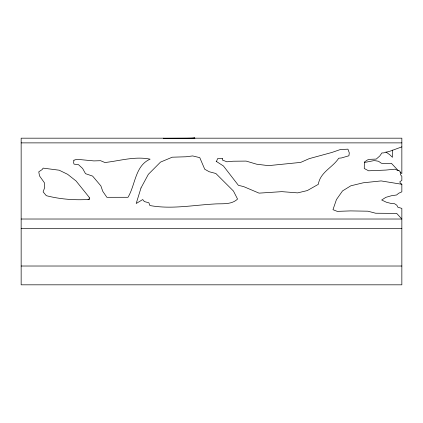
<?xml version="1.0" encoding="UTF-8"?>
<svg xmlns="http://www.w3.org/2000/svg" width="423" height="423" viewBox="0 0 423 423"><rect width="100%" height="100%" fill="white"/><g stroke="black" fill="none" stroke-linecap="round" stroke-linejoin="round"><path stroke-width="0.63" d="M88.026 199.741L89.739 198.852M401.85 146.876L390.054 151.175L383.73 152.888L381.89 152.957L379.775 155.987L376.264 159.08L369.327 159.36L367.502 159.926L364.362 162.03L364.261 168.491L368.586 170.802L385.739 170.078L394.923 169.195L397.525 170.3L398.847 170.358L399.83 171.283L400.486 172.335L400.486 174.678L401.85 176.333L401.85 180.425L399.846 181.71L400.174 182.889L401.85 184.285L401.85 191.841L398.625 193.285L396.621 194.977L391.434 195.733L385.855 197.34L381.673 200.005L386.4 202.236L391.645 203.59L394.527 203.706L396.8 205.192L397.916 207.27L401.85 208.375L401.85 284.822L21.15 284.822L21.15 138.178L401.85 138.178L401.85 173.604L400.015 172.082M193.602 138.596L194.823 138.178L163.542 138.316M364.457 162.501L374.207 160.56L378.506 161.253L381.308 163.225L384.502 163.542L391.418 163.331L398.186 170.564M192.216 138.506L194.823 138.178L173.969 138.533M190.916 138.543L194.823 138.178L185.052 138.538M188.959 138.548L194.823 138.178M21.15 142.879L401.85 142.879M21.15 219.019L401.85 219.019L396.684 213.393L375.64 213.229L367.915 211.199L350.514 210.903L337.258 211.373L332.97 209.686L336.449 199.561L342.551 190.9L350.831 185.808L363.251 182.794L381.102 180.922L401.85 184.285M21.15 228.42L401.85 228.42M21.15 266.019L401.85 266.019M385.945 151.942L390.043 154.971L392.449 157.303L392.449 150.091M163.542 138.178L163.542 138.707M222.318 158.456L222.302 159.968L226.881 161.808L232.967 161.226L246.144 161.089L256.613 164.198L268.446 165.642L300.695 162.4L309.25 158.63L331.828 152.481L340.325 149.546L347.944 149.171L349.298 152.915L348.906 155.786L341.403 157.959L338.733 158.223C332.52 167.698 320.248 172.087 318.308 184.338L307.299 190.577L297.66 192.877L281.84 191.645L259.061 193.137L243.738 186.643L238.355 185.285L223.402 165.948L216.137 161.311L216.523 161.274L217.718 158.509L222.318 158.456M89.242 197.351L89.19 199.423C74.887 200.37 60.23 199.275 46.297 195.68L43.12 191.868L44.727 187.405L44.436 182.821L39.524 175.915L38.757 171.844L42.147 169.565L43.151 168.132L59.167 170.205L67.622 174.308L76.071 180.986L89.242 197.351M73.888 160.222L73.628 162.844L74.057 164.14L78.488 164.658L82.612 168.47L85.515 173.673L92.626 176.111L100.886 185.914L102.752 191.286L106.876 197.308L128.005 197.287C135.482 184.782 135.069 165.7 150.096 159.175C134.942 156.029 119.921 160.846 104.915 162.527L100.6 160.703L93.901 160.909L78.424 159.434L76.188 159.503L73.888 160.222M140.986 187.981L136.201 203.5L142.725 199.545L144.349 201.56L148.864 202.791L149.901 205.53C171.024 209.438 192.618 205.234 213.832 204.029C221.858 203.341 231.154 205.15 237.562 199.08L233.433 191.022L215.852 173.493L209.174 171.727L204.732 169.232L199.783 157.647L192.645 155.928L186.035 156.774L172.256 157.197L160.507 162.104L148.351 174.329L140.986 187.981"/></g></svg>
